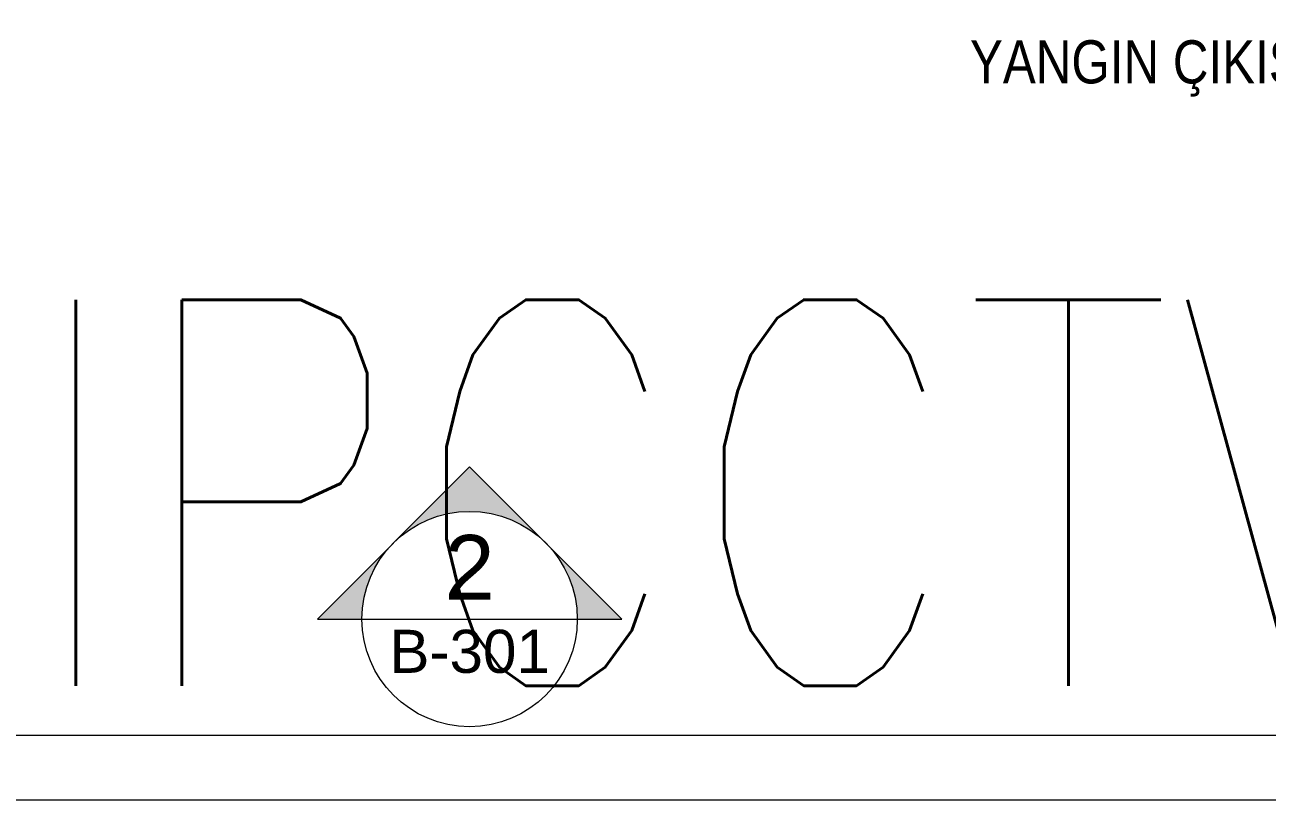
# Model space of a CAD drawing. Extents: x -1073 to 35213, y -1180 to 6950.
# Drawn here: x 3280.5 to 3568.9, y 0 to 180 of the extents above; entities that cross this region are included whole.
import ezdxf
from ezdxf.enums import TextEntityAlignment as Align

# ---------------------------------------------------------------- set-up
doc = ezdxf.new("R2010")
doc.units = 0
doc.header["$LTSCALE"] = 25
doc.layers.get('0').update_dxf_attribs({"color": 9, "lineweight": 9})
for name, color, linetype, lineweight in [('21', 9, 'Continuous', 9), ('40A', 9, 'Continuous', 9), ('E-YAZI', 7, 'Continuous', 30)]:
    doc.layers.add(name, color=color, linetype=linetype, lineweight=lineweight)
doc.styles.add('Arial', font='arial.ttf', dxfattribs={"height": 2.5})
doc.styles.add('E-YAZI', font='txttw.shx')
doc.styles.add('MuuM_TEXT-STANDART', font='ARIALN.TTF')

# ---------------------------------------------------------------- blocks, each defined once
blk = doc.blocks.new('0_exteriorelevation1')
h = blk.add_hatch(color=256)
h.paths.add_polyline_path([(7.071, 0), (0, 7.071), (-7.071, 0)])
h.paths.add_polyline_path([(5, 0, 1), (-5, 0)], flags=16)
blk.add_lwpolyline([(7.071, 0), (0, 7.071), (-7.071, 0), (7.071, 0)])
blk.add_lwpolyline([(7.071, 0), (0, 7.071), (-7.071, 0), (7.071, 0)])
blk.add_circle((0, 0), 5)
at = {"style": 'Arial'}
blk.add_attdef('KESITADI', text='', height=3, dxfattribs=at).set_placement((0, 0), align=Align.BOTTOM_CENTER)
blk.add_attdef('PAFTAADI', text='', height=2, dxfattribs=at).set_placement((0, -0.5), align=Align.TOP_CENTER)

msp = doc.modelspace()

# ---------------------------------------------------------------- linework, layer by layer
at = {"layer": '40A'}
for points in [[(6995, 0), (0, 0), (0, 4205), (6995, 4205)], [(80, 4190), (6455.06, 4190), (6455.06, 15), (80, 15)]]:
    msp.add_lwpolyline(points, close=True, dxfattribs=at)

# ---------------------------------------------------------------- block references
at = {"layer": '21', "xscale": 5, "yscale": 5, "zscale": 5}
msp.add_blockref('0_exteriorelevation1', (3383.76, 42.05), dxfattribs=at).add_auto_attribs({'KESITADI': '2', 'PAFTAADI': 'B-301'})

# ---------------------------------------------------------------- texts
at = {"layer": '21', "insert": (3540.02, 169.86), "char_height": 10, "width": 671.3122, "attachment_point": 5, "style": 'MuuM_TEXT-STANDART'}
msp.add_mtext('YANGIN ÇIKIŞI', dxfattribs=at)
at = {"layer": 'E-YAZI', "color": 4, "style": 'E-YAZI', "width": 0.8}
msp.add_text('ZEMIN KAT TELEFON-DATA-IPCCTV SISTEMI TESISAT PLANI', height=89.6, dxfattribs=at).set_placement((1934.54, 26.57))

doc.saveas('drawing.dxf')
